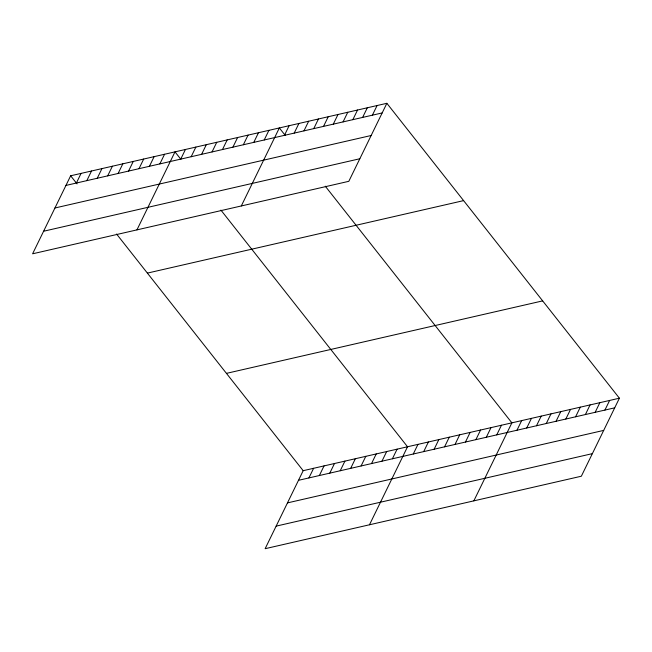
<?xml version="1.0" encoding="UTF-8"?>
<svg xmlns="http://www.w3.org/2000/svg" width="652" height="652" viewBox="0 0 652 652"><rect width="100%" height="100%" fill="white"/><g stroke="black" fill="none" stroke-linecap="round" stroke-linejoin="round"><path stroke-width="0.98" d="M386.864 103.301L70.652 175.787L32.6 253.799L348.82 181.313L386.864 103.301L619.4 398.201L581.348 476.213L265.136 548.699L303.18 470.687L619.4 398.201M76.382 183.033L81.084 173.399M86.822 180.645L91.516 171.003M97.254 178.249L101.956 168.615M107.686 175.861L112.388 166.219M118.126 173.465L122.82 163.831M128.558 171.077L133.261 161.435M138.99 168.681L143.693 159.047M149.43 166.293L154.133 156.651M159.862 163.896L164.565 154.263M136.953 229.879L174.997 151.867L180.816 159.243M180.734 159.112L185.437 149.479M191.166 156.725L195.869 147.083M201.607 154.328L206.309 144.695M212.039 151.94L216.741 142.299M222.479 149.544L227.173 139.911M232.911 147.156L237.613 137.515M243.343 144.76L248.045 135.127M253.783 142.372L258.477 132.731M264.215 139.976L268.917 130.343M241.305 205.959L279.349 127.947L285.168 135.323M284.427 135.347L289.121 125.706M294.199 133.106L298.901 123.472M303.971 130.865L308.673 121.231M313.751 128.623L318.445 118.99M323.522 126.382L328.225 116.749M333.294 124.141L337.997 114.507M343.066 121.908L347.769 112.266M352.846 119.666L357.54 110.025M362.618 117.425L367.32 107.784M372.39 115.184L377.092 105.542M308.918 477.932L313.62 468.291M319.358 475.536L324.052 465.903M329.79 473.148L334.492 463.507M340.222 470.752L344.924 461.119M350.662 468.364L355.356 458.723M361.094 465.968L365.796 456.335M371.526 463.58L376.228 453.939M381.966 461.184L386.669 451.551M392.398 458.796L397.101 449.155M369.488 524.778L407.533 446.767L220.922 210.115M413.27 454.012L417.973 444.371M423.702 451.616L428.405 441.983M434.142 449.228L438.837 439.587M444.574 446.832L449.277 437.199M455.014 444.444L459.709 434.802M465.447 442.048L470.149 432.415M475.878 439.66L480.581 430.018M486.319 437.264L491.013 427.63M496.751 434.876L501.453 425.234M473.841 500.858L511.885 422.846L325.275 186.195M516.963 430.238L521.657 420.605M526.734 427.997L531.437 418.364M536.506 425.756L541.209 416.123M546.278 423.523L550.981 413.881M556.058 421.282L560.753 411.64M565.83 419.04L570.533 409.399M575.602 416.799L580.304 407.158M585.382 414.558L590.076 404.916M595.154 412.317L599.848 402.683M604.926 410.075L609.628 400.442M65.95 185.429L382.162 112.943M54.947 207.988L371.159 135.502M43.602 231.24L359.822 158.754M147.385 273.106L463.605 200.62M226.448 373.368L542.66 300.882M298.486 480.32L614.697 407.834M287.475 502.888L603.695 430.401M276.138 526.131L592.358 453.645M70.652 175.787L77.042 183.897M116.578 234.035L303.18 470.687"/></g></svg>
